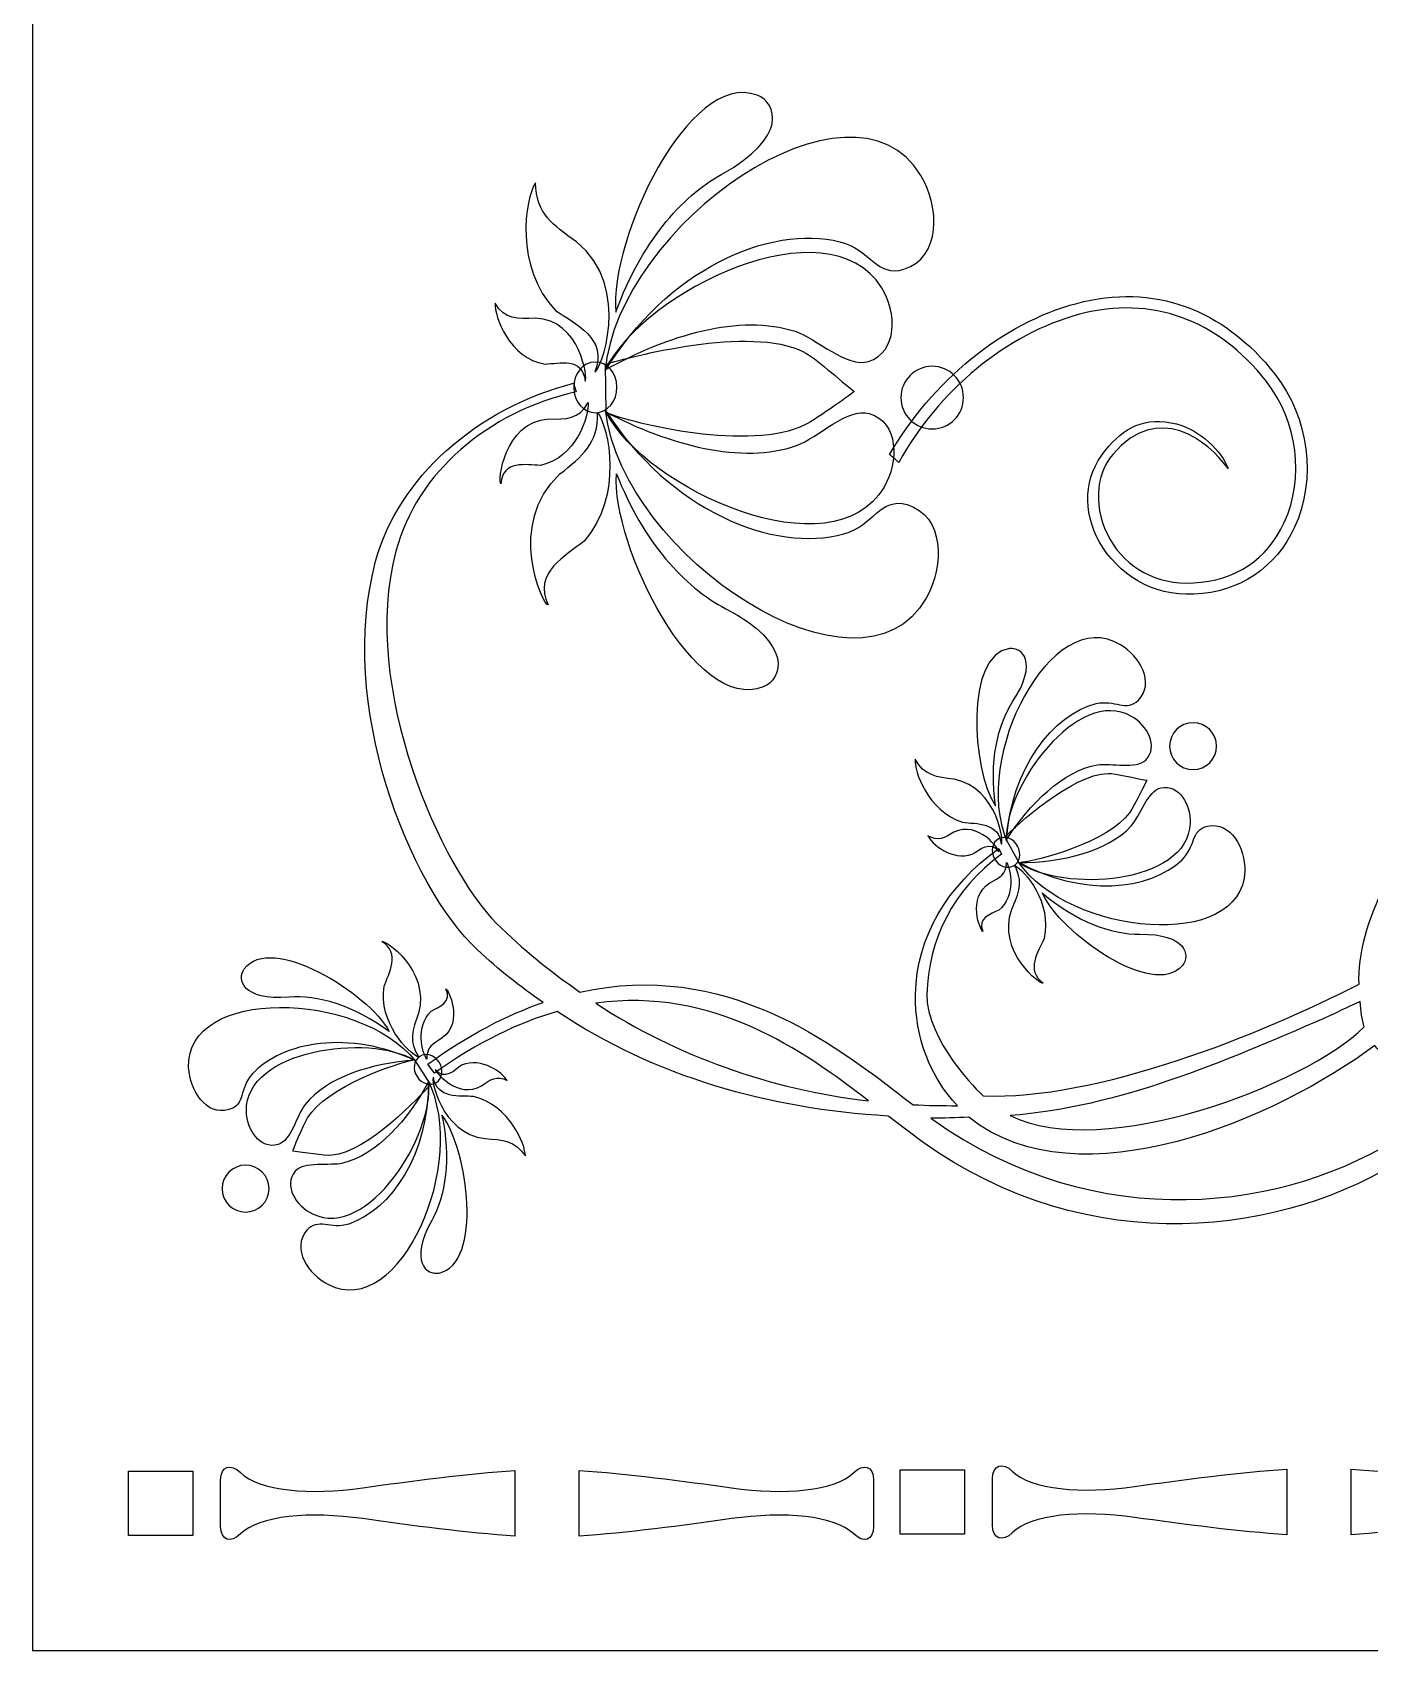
# Model space of a CAD drawing. Header units: millimetres. Extents: x -106 to 106, y -106 to 106.
# Drawn here: x -106.01 to -83.36, y -105.66 to -78.25 of the extents above; entities that cross this region are included whole.
import ezdxf

# ---------------------------------------------------------------- set-up
doc = ezdxf.new("R2010")
doc.units = ezdxf.units.MM
doc.header["$MEASUREMENT"] = 0
doc.layers.add('layer 1', color=7, linetype='Continuous')

msp = doc.modelspace()

# ---------------------------------------------------------------- linework, layer by layer
at = {"layer": 'layer 1', "color": 7}
msp.add_open_spline([(105.6569, -105.6569), (105.6569, -105.6569), (-106.0097, -105.6569), (-106.0097, -105.6569), (-106.0097, -105.6569), (-106.0097, -105.6569), (-106.0097, 106.0097), (-106.0097, 106.0097), (-106.0097, 106.0097), (-106.0097, 106.0097), (105.6569, 106.0097), (105.6569, 106.0097), (105.6569, 106.0097), (105.6569, 106.0097), (105.6569, -105.6569), (105.6569, -105.6569)], degree=3, knots=[0, 0, 0, 0, 0.2, 0.2, 0.2, 0.2, 0.4, 0.4, 0.4, 0.4, 0.6, 0.6, 0.6, 0.6, 1, 1, 1, 1], dxfattribs=at)
at = {"layer": 'layer 1', "color": 250}
for points, knots in [([(-96.3107, -83.9903), (-96.0859, -81.5002), (-92.1253, -78.7514), (-90.9655, -80.6744), (-90.9655, -80.6744), (-90.6387, -81.2143), (-90.6213, -82.067), (-91.2495, -82.2654), (-91.2495, -82.2654), (-91.7055, -82.4104), (-91.8181, -81.9271), (-92.3333, -81.7979), (-92.3333, -81.7979), (-93.5243, -81.4996), (-95.2724, -82.2723), (-96.3107, -83.9903)], [0, 0, 0, 0, 0.2, 0.2, 0.2, 0.2, 0.4, 0.4, 0.4, 0.4, 0.6, 0.6, 0.6, 0.6, 1, 1, 1, 1]), ([(-96.1271, -82.9899), (-96.243, -81.7745), (-94.902, -78.8882), (-93.737, -79.3171), (-93.737, -79.3171), (-93.3986, -79.4418), (-93.2017, -80.0323), (-94.3354, -80.6569), (-94.3354, -80.6569), (-95.0271, -81.0379), (-95.7061, -81.8255), (-96.1271, -82.9899)], [0, 0, 0, 0, 0.25, 0.25, 0.25, 0.25, 0.5, 0.5, 0.5, 0.5, 1, 1, 1, 1]), ([(-96.4869, -84.0021), (-96.2439, -83.4457), (-96.8376, -83.178), (-97.1499, -82.9613), (-97.1499, -82.9613), (-97.8551, -82.2292), (-97.6655, -81.0696), (-97.4877, -80.7988), (-97.4877, -80.7988), (-97.4777, -81.3269), (-97.192, -81.5181), (-96.7961, -81.7993), (-96.7961, -81.7993), (-95.8301, -82.5923), (-96.4065, -84.0341), (-96.4869, -84.0021)], [0, 0, 0, 0, 0.2, 0.2, 0.2, 0.2, 0.4, 0.4, 0.4, 0.4, 0.6, 0.6, 0.6, 0.6, 1, 1, 1, 1]), ([(-96.3071, -83.9659), (-95.6572, -82.633), (-92.5469, -81.1237), (-91.6303, -82.5716), (-91.6303, -82.5716), (-91.3634, -82.9923), (-91.3546, -83.6682), (-91.8507, -83.8257), (-91.8507, -83.8257), (-92.2123, -83.9407), (-92.7328, -83.4357), (-93.0931, -83.3158), (-93.0931, -83.3158), (-94.0221, -83.0109), (-95.2567, -83.3802), (-96.3071, -83.9659)], [0, 0, 0, 0, 0.2, 0.2, 0.2, 0.2, 0.4, 0.4, 0.4, 0.4, 0.6, 0.6, 0.6, 0.6, 1, 1, 1, 1]), ([(-84.9624, -84.0472), (-85.8352, -82.9279), (-87.0296, -82.5), (-88.3238, -82.8421), (-88.3238, -82.8421), (-89.5859, -83.1752), (-90.7768, -84.1661), (-91.4933, -85.4028), (-91.4933, -85.4028), (-91.439, -85.4469), (-91.3877, -85.4914), (-91.3389, -85.5386), (-91.3389, -85.5386), (-90.6652, -84.3221), (-89.5146, -83.354), (-88.2762, -83.0278), (-88.2762, -83.0278), (-87.0603, -82.706), (-85.9368, -83.1111), (-85.1117, -84.1636), (-85.1117, -84.1636), (-84.5846, -84.8375), (-84.4627, -85.798), (-84.8084, -86.5532), (-84.8084, -86.5532), (-85.095, -87.1788), (-85.6407, -87.5422), (-86.3444, -87.5763), (-86.3444, -87.5763), (-86.9841, -87.6073), (-87.4766, -87.3269), (-87.7583, -86.8408), (-87.7583, -86.8408), (-88.0488, -86.3389), (-88.0135, -85.748), (-87.715, -85.3994), (-87.715, -85.3994), (-86.9443, -84.4988), (-86.106, -85.1617), (-85.761, -85.6412), (-85.761, -85.6412), (-85.8631, -85.3508), (-86.2433, -84.9819), (-86.6327, -84.8844), (-86.6327, -84.8844), (-87.1741, -84.7476), (-87.5276, -84.9484), (-87.8358, -85.3271), (-87.8358, -85.3271), (-88.207, -85.7821), (-88.2297, -86.3654), (-87.9417, -86.876), (-87.9417, -86.876), (-87.6246, -87.4337), (-87.0539, -87.8016), (-86.3349, -87.7675), (-86.3349, -87.7675), (-85.5667, -87.7321), (-84.9476, -87.3176), (-84.6337, -86.6341), (-84.6337, -86.6341), (-84.2606, -85.8149), (-84.391, -84.7751), (-84.9624, -84.0472)], [0, 0, 0, 0, 0.0588235, 0.0588235, 0.0588235, 0.0588235, 0.1176471, 0.1176471, 0.1176471, 0.1176471, 0.1764706, 0.1764706, 0.1764706, 0.1764706, 0.2352941, 0.2352941, 0.2352941, 0.2352941, 0.2941176, 0.2941176, 0.2941176, 0.2941177, 0.3529412, 0.3529412, 0.3529412, 0.3529412, 0.4117647, 0.4117647, 0.4117647, 0.4117647, 0.4705882, 0.4705882, 0.4705882, 0.4705882, 0.5294118, 0.5294118, 0.5294118, 0.5294118, 0.5882353, 0.5882353, 0.5882353, 0.5882353, 0.6470588, 0.6470588, 0.6470588, 0.6470588, 0.7058824, 0.7058824, 0.7058824, 0.7058824, 0.7647059, 0.7647059, 0.7647059, 0.7647059, 0.8235294, 0.8235294, 0.8235294, 0.8235294, 0.8823529, 0.8823529, 0.8823529, 0.882353, 1, 1, 1, 1]), ([(-96.6492, -84.1574), (-96.689, -83.7513), (-97.0912, -83.8577), (-97.3265, -83.8718), (-97.3265, -83.8718), (-97.9319, -83.7733), (-98.1869, -83.0629), (-98.1738, -82.8414), (-98.1738, -82.8414), (-98.0062, -83.1236), (-97.7936, -83.1074), (-97.4932, -83.0919), (-97.4932, -83.0919), (-96.727, -83.1143), (-96.5956, -84.1402), (-96.6492, -84.1574)], [0, 0, 0, 0, 0.2, 0.2, 0.2, 0.2, 0.4, 0.4, 0.4, 0.4, 0.6, 0.6, 0.6, 0.6, 1, 1, 1, 1]), ([(-96.2931, -84.6914), (-95.8447, -84.8833), (-93.8385, -85.3581), (-92.9262, -84.9002), (-92.9262, -84.9002), (-92.7319, -84.802), (-92.0913, -84.3445), (-92.0913, -84.3345), (-92.0913, -84.3345), (-92.3366, -84.1443), (-92.7457, -83.765), (-92.9491, -83.662), (-92.9491, -83.662), (-93.8599, -83.2073), (-95.8888, -83.7485), (-96.304, -83.8722), (-96.304, -83.8722), (-96.304, -83.8722), (-96.2931, -84.6914), (-96.2931, -84.6914)], [0, 0, 0, 0, 0.1666667, 0.1666667, 0.1666667, 0.1666667, 0.3333333, 0.3333333, 0.3333333, 0.3333333, 0.5, 0.5, 0.5, 0.5, 0.6666667, 0.6666667, 0.6666667, 0.6666667, 1, 1, 1, 1]), ([(-96.4706, -84.6938), (-96.6722, -84.6966), (-96.8383, -84.5068), (-96.8418, -84.2697), (-96.8418, -84.2697), (-96.844, -84.0327), (-96.6836, -83.8391), (-96.4816, -83.8367), (-96.4816, -83.8367), (-96.2795, -83.8339), (-96.1138, -84.0237), (-96.1104, -84.2601), (-96.1104, -84.2601), (-96.1076, -84.4971), (-96.2688, -84.6914), (-96.4706, -84.6938)], [0, 0, 0, 0, 0.2, 0.2, 0.2, 0.2, 0.4, 0.4, 0.4, 0.4, 0.6, 0.6, 0.6, 0.6, 1, 1, 1, 1]), ([(-90.2415, -84.4382), (-90.2415, -84.731), (-90.4787, -84.9684), (-90.7715, -84.9684), (-90.7715, -84.9684), (-91.0643, -84.9684), (-91.3015, -84.731), (-91.3015, -84.4382), (-91.3015, -84.4382), (-91.3015, -84.145), (-91.0643, -83.9084), (-90.7715, -83.9084), (-90.7715, -83.9084), (-90.4787, -83.9084), (-90.2415, -84.145), (-90.2415, -84.4382)], [0, 0, 0, 0, 0.2, 0.2, 0.2, 0.2, 0.4, 0.4, 0.4, 0.4, 0.6, 0.6, 0.6, 0.6, 1, 1, 1, 1]), ([(-79.6926, -92.9249), (-80.7821, -93.2032), (-81.924, -93.6625), (-83.0121, -94.1296), (-83.0121, -94.1296), (-83.1006, -93.2005), (-82.7472, -92.0656), (-81.7137, -91.0993), (-81.7137, -91.0993), (-81.7137, -91.0993), (-81.8161, -91.0056), (-81.8161, -91.0056), (-81.8161, -91.0056), (-82.9026, -92.0215), (-83.5767, -93.3586), (-83.5435, -94.3697), (-83.5435, -94.3697), (-85.1923, -95.2258), (-88.0323, -96.3493), (-89.9056, -96.2611), (-89.9056, -96.2611), (-89.9672, -96.2215), (-90.8802, -95.3099), (-90.8616, -94.544), (-90.8616, -94.544), (-90.8392, -93.6335), (-90.4263, -92.7709), (-89.5959, -92.1694), (-89.5959, -92.1694), (-89.5959, -92.1694), (-89.6437, -92.0729), (-89.6437, -92.0729), (-89.6437, -92.0729), (-90.5248, -92.7106), (-91.0309, -93.567), (-91.0545, -94.5396), (-91.0545, -94.5396), (-91.0719, -95.2668), (-90.796, -95.9586), (-90.3417, -96.4285), (-90.3417, -96.4285), (-90.5944, -96.4296), (-90.8463, -96.4261), (-91.095, -96.4116), (-91.095, -96.4116), (-91.095, -96.4116), (-91.2447, -96.299), (-91.2447, -96.299), (-91.2447, -96.299), (-92.4558, -95.3657), (-94.2838, -93.9608), (-96.7363, -94.5044), (-96.7363, -94.5044), (-97.2314, -94.1589), (-97.7079, -93.7809), (-98.1485, -93.3428), (-98.1485, -93.3428), (-99.0637, -92.4319), (-100.4791, -89.3513), (-99.8528, -87.0399), (-99.8528, -87.0399), (-99.4891, -85.6994), (-98.3094, -84.6859), (-96.7982, -84.3393), (-96.7982, -84.3393), (-96.7982, -84.3393), (-96.8462, -84.1943), (-96.8462, -84.1943), (-96.8462, -84.1943), (-98.4887, -84.6204), (-99.8138, -85.7973), (-100.1961, -87.2094), (-100.1961, -87.2094), (-100.8511, -89.6262), (-99.6404, -92.6995), (-98.4698, -93.7923), (-98.4698, -93.7923), (-98.1149, -94.1241), (-97.7426, -94.4138), (-97.3616, -94.6815), (-97.3616, -94.6815), (-97.9764, -94.8948), (-98.6265, -95.2289), (-99.3136, -95.724), (-99.3136, -95.724), (-99.3136, -95.724), (-99.2013, -95.88), (-99.2013, -95.88), (-99.2013, -95.88), (-98.4628, -95.3481), (-97.7725, -95.0205), (-97.1244, -94.8352), (-97.1244, -94.8352), (-95.4496, -95.9445), (-93.5481, -96.4843), (-91.5181, -96.6039), (-91.5181, -96.6039), (-91.4906, -96.6252), (-91.4614, -96.6476), (-91.4348, -96.6686), (-91.4348, -96.6686), (-91.4348, -96.6686), (-90.9467, -97.0352), (-90.9467, -97.0352), (-90.9467, -97.0352), (-88.1002, -99.074), (-84.7705, -98.6296), (-82.7336, -97.2857), (-82.7336, -97.2857), (-82.3365, -97.0242), (-82.0101, -96.7327), (-81.582, -96.3493), (-81.582, -96.3493), (-81.1962, -96.3637), (-80.6949, -96.2094), (-80.2643, -96.0189), (-80.2643, -96.0189), (-79.8965, -95.8573), (-79.3053, -95.468), (-78.8441, -95.1655), (-78.8441, -95.1655), (-77.5196, -94.2995), (-75.8737, -93.2273), (-73.8115, -93.7648), (-73.8115, -93.7648), (-73.1171, -94.1895), (-72.5071, -94.8407), (-72.0398, -95.8039), (-72.0398, -95.8039), (-71.9773, -95.7705), (-71.9132, -95.7388), (-71.8476, -95.7057), (-71.8476, -95.7057), (-73.6148, -92.0136), (-76.9945, -92.2344), (-79.6926, -92.9249)], [0, 0, 0, 0, 0.0285714, 0.0285714, 0.0285714, 0.0285714, 0.0571429, 0.0571429, 0.0571429, 0.0571429, 0.0857143, 0.0857143, 0.0857143, 0.0857143, 0.1142857, 0.1142857, 0.1142857, 0.1142857, 0.1428571, 0.1428571, 0.1428571, 0.1428572, 0.1714286, 0.1714286, 0.1714286, 0.1714286, 0.2, 0.2, 0.2, 0.2, 0.2285714, 0.2285714, 0.2285714, 0.2285714, 0.2571429, 0.2571429, 0.2571429, 0.2571429, 0.2857143, 0.2857143, 0.2857143, 0.2857143, 0.3142857, 0.3142857, 0.3142857, 0.3142857, 0.3428571, 0.3428571, 0.3428571, 0.3428572, 0.3714286, 0.3714286, 0.3714286, 0.3714286, 0.4, 0.4, 0.4, 0.4, 0.4285714, 0.4285714, 0.4285714, 0.4285714, 0.4571429, 0.4571429, 0.4571429, 0.4571429, 0.4857143, 0.4857143, 0.4857143, 0.4857143, 0.5142857, 0.5142857, 0.5142857, 0.5142857, 0.5428571, 0.5428571, 0.5428571, 0.5428572, 0.5714286, 0.5714286, 0.5714286, 0.5714286, 0.6, 0.6, 0.6, 0.6, 0.6285714, 0.6285714, 0.6285714, 0.6285714, 0.6571429, 0.6571429, 0.6571429, 0.6571429, 0.6857143, 0.6857143, 0.6857143, 0.6857143, 0.7142857, 0.7142857, 0.7142857, 0.7142857, 0.7428571, 0.7428571, 0.7428571, 0.7428572, 0.7714286, 0.7714286, 0.7714286, 0.7714286, 0.8, 0.8, 0.8, 0.8, 0.8285714, 0.8285714, 0.8285714, 0.8285714, 0.8571429, 0.8571429, 0.8571429, 0.8571429, 0.8857143, 0.8857143, 0.8857143, 0.8857143, 0.9142857, 0.9142857, 0.9142857, 0.9142857, 0.9428571, 0.9428571, 0.9428571, 0.9428572, 1, 1, 1, 1]), ([(-98.0746, -85.8965), (-98.0489, -85.4896), (-97.6433, -85.5802), (-97.4071, -85.5858), (-97.4071, -85.5858), (-96.8054, -85.4635), (-96.5761, -84.7445), (-96.5966, -84.523), (-96.5966, -84.523), (-96.7546, -84.811), (-96.9675, -84.8034), (-97.2683, -84.7996), (-97.2683, -84.7996), (-98.0326, -84.8502), (-98.1299, -85.8817), (-98.0746, -85.8965)], [0, 0, 0, 0, 0.2, 0.2, 0.2, 0.2, 0.4, 0.4, 0.4, 0.4, 0.6, 0.6, 0.6, 0.6, 1, 1, 1, 1]), ([(-96.3019, -84.657), (-96.0136, -87.1405), (-91.9838, -89.7874), (-90.8738, -87.8344), (-90.8738, -87.8344), (-90.5615, -87.2859), (-90.5657, -86.4329), (-91.1977, -86.251), (-91.1977, -86.251), (-91.6581, -86.1184), (-91.7583, -86.6045), (-92.2691, -86.7468), (-92.2691, -86.7468), (-93.4528, -87.0754), (-95.2195, -86.3482), (-96.3019, -84.657)], [0, 0, 0, 0, 0.2, 0.2, 0.2, 0.2, 0.4, 0.4, 0.4, 0.4, 0.6, 0.6, 0.6, 0.6, 1, 1, 1, 1]), ([(-96.2979, -84.6811), (-95.6137, -85.9971), (-92.4654, -87.4262), (-91.5873, -85.9554), (-91.5873, -85.9554), (-91.3312, -85.5275), (-91.3391, -84.8513), (-91.8393, -84.7066), (-91.8393, -84.7066), (-92.2036, -84.6018), (-92.7109, -85.1207), (-93.0678, -85.2492), (-93.0678, -85.2492), (-93.9891, -85.5772), (-95.2327, -85.2395), (-96.2979, -84.6811)], [0, 0, 0, 0, 0.2, 0.2, 0.2, 0.2, 0.4, 0.4, 0.4, 0.4, 0.6, 0.6, 0.6, 0.6, 1, 1, 1, 1]), ([(-97.2727, -87.9495), (-97.544, -87.4075), (-96.9653, -87.1051), (-96.665, -86.8691), (-96.665, -86.8691), (-95.9977, -86.0967), (-96.2464, -84.9501), (-96.4382, -84.6907), (-96.4382, -84.6907), (-96.4216, -85.2178), (-96.6957, -85.427), (-97.0767, -85.7318), (-97.0767, -85.7318), (-98.001, -86.5817), (-97.3523, -87.9856), (-97.2727, -87.9495)], [0, 0, 0, 0, 0.2, 0.2, 0.2, 0.2, 0.4, 0.4, 0.4, 0.4, 0.6, 0.6, 0.6, 0.6, 1, 1, 1, 1]), ([(-96.1178, -85.7277), (-96.2022, -86.9459), (-94.7868, -89.7957), (-93.634, -89.3368), (-93.634, -89.3368), (-93.2992, -89.2031), (-93.1173, -88.6078), (-94.2667, -88.0132), (-94.2667, -88.0132), (-94.9682, -87.6504), (-95.6663, -86.8801), (-96.1178, -85.7277)], [0, 0, 0, 0, 0.25, 0.25, 0.25, 0.25, 0.5, 0.5, 0.5, 0.5, 1, 1, 1, 1]), ([(-89.5104, -91.9434), (-90.1042, -90.5371), (-88.7589, -87.9198), (-87.5819, -88.6226), (-87.5819, -88.6226), (-87.2511, -88.8207), (-86.9969, -89.2755), (-87.2787, -89.5618), (-87.2787, -89.5618), (-87.483, -89.7702), (-87.6811, -89.5428), (-87.997, -89.6207), (-87.997, -89.6207), (-88.7239, -89.8019), (-89.4441, -90.7193), (-89.5104, -91.9434)], [0, 0, 0, 0, 0.2, 0.2, 0.2, 0.2, 0.4, 0.4, 0.4, 0.4, 0.6, 0.6, 0.6, 0.6, 1, 1, 1, 1]), ([(-89.6992, -91.3511), (-90.1099, -90.73), (-90.2149, -88.7901), (-89.465, -88.687), (-89.465, -88.687), (-89.247, -88.6571), (-88.9718, -88.9196), (-89.4031, -89.58), (-89.4031, -89.58), (-89.6658, -89.9838), (-89.806, -90.6028), (-89.6992, -91.3511)], [0, 0, 0, 0, 0.25, 0.25, 0.25, 0.25, 0.5, 0.5, 0.5, 0.5, 1, 1, 1, 1]), ([(-89.5158, -91.9292), (-89.5478, -91.0246), (-88.3057, -89.3185), (-87.3963, -89.8356), (-87.3963, -89.8356), (-87.1311, -89.9862), (-86.9323, -90.3476), (-87.1545, -90.5753), (-87.1545, -90.5753), (-87.3166, -90.74), (-87.7422, -90.6184), (-87.9712, -90.6566), (-87.9712, -90.6566), (-88.5582, -90.7596), (-89.118, -91.3126), (-89.5158, -91.9292)], [0, 0, 0, 0, 0.2, 0.2, 0.2, 0.2, 0.4, 0.4, 0.4, 0.4, 0.6, 0.6, 0.6, 0.6, 1, 1, 1, 1]), ([(-85.9558, -90.3407), (-85.9558, -90.5608), (-86.1337, -90.7386), (-86.3535, -90.7386), (-86.3535, -90.7386), (-86.5731, -90.7386), (-86.7511, -90.5608), (-86.7511, -90.3407), (-86.7511, -90.3407), (-86.7511, -90.1209), (-86.5731, -89.9435), (-86.3535, -89.9435), (-86.3535, -89.9435), (-86.1337, -89.9435), (-85.9558, -90.1209), (-85.9558, -90.3407)], [0, 0, 0, 0, 0.2, 0.2, 0.2, 0.2, 0.4, 0.4, 0.4, 0.4, 0.6, 0.6, 0.6, 0.6, 1, 1, 1, 1]), ([(-89.6024, -92.0005), (-89.6313, -91.6302), (-90.0279, -91.6567), (-90.2577, -91.6295), (-90.2577, -91.6295), (-90.8478, -91.4379), (-91.079, -90.7582), (-91.0604, -90.5619), (-91.0604, -90.5619), (-90.904, -90.8426), (-90.6952, -90.8647), (-90.4015, -90.9019), (-90.4015, -90.9019), (-89.6527, -91.0531), (-89.5499, -91.9947), (-89.6024, -92.0005)], [0, 0, 0, 0, 0.2, 0.2, 0.2, 0.2, 0.4, 0.4, 0.4, 0.4, 0.6, 0.6, 0.6, 0.6, 1, 1, 1, 1]), ([(-89.3003, -92.3161), (-89.0035, -92.2903), (-87.7858, -91.9716), (-87.4262, -91.4621), (-87.4262, -91.4621), (-87.3497, -91.3542), (-87.1354, -90.9239), (-87.1388, -90.9184), (-87.1388, -90.9184), (-87.3247, -90.8867), (-87.6549, -90.7989), (-87.7936, -90.8023), (-87.7936, -90.8023), (-88.4152, -90.8182), (-89.353, -91.6925), (-89.5411, -91.8775), (-89.5411, -91.8775), (-89.5411, -91.8775), (-89.3003, -92.3161), (-89.3003, -92.3161)], [0, 0, 0, 0, 0.1666667, 0.1666667, 0.1666667, 0.1666667, 0.3333333, 0.3333333, 0.3333333, 0.3333333, 0.5, 0.5, 0.5, 0.5, 0.6666667, 0.6666667, 0.6666667, 0.6666667, 1, 1, 1, 1]), ([(-89.3056, -92.313), (-88.5592, -92.8246), (-86.4536, -92.6909), (-86.4016, -91.6478), (-86.4016, -91.6478), (-86.3864, -91.3429), (-86.5852, -90.9805), (-86.8963, -91.0466), (-86.8963, -91.0466), (-87.1223, -91.0941), (-87.2467, -91.52), (-87.4025, -91.6922), (-87.4025, -91.6922), (-87.8048, -92.1325), (-88.5714, -92.3079), (-89.3056, -92.313)], [0, 0, 0, 0, 0.2, 0.2, 0.2, 0.2, 0.4, 0.4, 0.4, 0.4, 0.6, 0.6, 0.6, 0.6, 1, 1, 1, 1]), ([(-89.6449, -92.1308), (-89.7826, -91.9234), (-89.9696, -92.096), (-90.092, -92.1711), (-90.092, -92.1711), (-90.4465, -92.2917), (-90.7875, -91.9826), (-90.8445, -91.8582), (-90.8445, -91.8582), (-90.6728, -91.9623), (-90.5627, -91.8931), (-90.4049, -91.799), (-90.4049, -91.799), (-89.9869, -91.5909), (-89.6213, -92.106), (-89.6449, -92.1308)], [0, 0, 0, 0, 0.2, 0.2, 0.2, 0.2, 0.4, 0.4, 0.4, 0.4, 0.6, 0.6, 0.6, 0.6, 1, 1, 1, 1]), ([(-89.3146, -92.2999), (-88.4469, -93.5557), (-85.5162, -93.825), (-85.4778, -92.4546), (-85.4778, -92.4546), (-85.4674, -92.0687), (-85.7139, -91.6112), (-86.1072, -91.6946), (-86.1072, -91.6946), (-86.3938, -91.7549), (-86.3072, -92.0453), (-86.5423, -92.2686), (-86.5423, -92.2686), (-87.0856, -92.7853), (-88.2459, -92.9007), (-89.3146, -92.2999)], [0, 0, 0, 0, 0.2, 0.2, 0.2, 0.2, 0.4, 0.4, 0.4, 0.4, 0.6, 0.6, 0.6, 0.6, 1, 1, 1, 1]), ([(-89.395, -92.3685), (-89.5032, -92.427), (-89.6469, -92.3729), (-89.7171, -92.2462), (-89.7171, -92.2462), (-89.7862, -92.1198), (-89.755, -91.9682), (-89.6477, -91.9096), (-89.6477, -91.9096), (-89.539, -91.8496), (-89.395, -91.9048), (-89.3254, -92.0319), (-89.3254, -92.0319), (-89.2557, -92.158), (-89.2872, -92.3092), (-89.395, -92.3685)], [0, 0, 0, 0, 0.2, 0.2, 0.2, 0.2, 0.4, 0.4, 0.4, 0.4, 0.6, 0.6, 0.6, 0.6, 1, 1, 1, 1]), ([(-89.9142, -93.4767), (-90.0172, -93.2501), (-89.7728, -93.1819), (-89.6437, -93.1181), (-89.6437, -93.1181), (-89.3544, -92.8797), (-89.4374, -92.4256), (-89.5118, -92.313), (-89.5118, -92.313), (-89.5146, -92.5125), (-89.6317, -92.5693), (-89.7946, -92.6534), (-89.7946, -92.6534), (-90.1913, -92.9007), (-89.9481, -93.484), (-89.9142, -93.4767)], [0, 0, 0, 0, 0.2, 0.2, 0.2, 0.2, 0.4, 0.4, 0.4, 0.4, 0.6, 0.6, 0.6, 0.6, 1, 1, 1, 1]), ([(-88.8934, -94.3525), (-89.1952, -94.1382), (-88.9699, -93.8092), (-88.8758, -93.596), (-88.8758, -93.596), (-88.7377, -92.9886), (-89.2009, -92.4429), (-89.3786, -92.3578), (-89.3786, -92.3578), (-89.2179, -92.6372), (-89.3066, -92.8287), (-89.4241, -93.1019), (-89.4241, -93.1019), (-89.6779, -93.8247), (-88.9256, -94.3956), (-88.8934, -94.3525)], [0, 0, 0, 0, 0.2, 0.2, 0.2, 0.2, 0.4, 0.4, 0.4, 0.4, 0.6, 0.6, 0.6, 0.6, 1, 1, 1, 1]), ([(-88.9087, -92.8232), (-88.6045, -93.5043), (-87.0239, -94.6347), (-86.5347, -94.0559), (-86.5347, -94.0559), (-86.3921, -93.8888), (-86.4658, -93.5153), (-87.2554, -93.5247), (-87.2554, -93.5247), (-87.7372, -93.5295), (-88.3346, -93.3155), (-88.9087, -92.8232)], [0, 0, 0, 0, 0.25, 0.25, 0.25, 0.25, 0.5, 0.5, 0.5, 0.5, 1, 1, 1, 1]), ([(-99.9666, -95.1742), (-100.3168, -94.5175), (-101.973, -93.4999), (-102.4208, -94.1114), (-102.4208, -94.1114), (-102.551, -94.2888), (-102.4524, -94.655), (-101.6649, -94.5909), (-101.6649, -94.5909), (-101.1838, -94.5513), (-100.574, -94.7239), (-99.9666, -95.1742)], [0, 0, 0, 0, 0.25, 0.25, 0.25, 0.25, 0.5, 0.5, 0.5, 0.5, 1, 1, 1, 1]), ([(-100.0888, -93.65), (-99.7728, -93.843), (-99.974, -94.1871), (-100.0534, -94.4055), (-100.0534, -94.4055), (-100.1485, -95.0229), (-99.6483, -95.5356), (-99.4647, -95.6069), (-99.4647, -95.6069), (-99.6445, -95.3395), (-99.5697, -95.1418), (-99.4719, -94.8617), (-99.4719, -94.8617), (-99.2694, -94.122), (-100.0591, -93.6056), (-100.0888, -93.65)], [0, 0, 0, 0, 0.2, 0.2, 0.2, 0.2, 0.4, 0.4, 0.4, 0.4, 0.6, 0.6, 0.6, 0.6, 1, 1, 1, 1]), ([(-99.5245, -95.6682), (-100.4782, -94.4765), (-103.4207, -94.4128), (-103.363, -95.7815), (-103.363, -95.7815), (-103.347, -96.1674), (-103.0686, -96.607), (-102.6821, -96.496), (-102.6821, -96.496), (-102.4006, -96.4164), (-102.5069, -96.1322), (-102.2883, -95.8938), (-102.2883, -95.8938), (-101.7822, -95.3395), (-100.6324, -95.1432), (-99.5245, -95.6682)], [0, 0, 0, 0, 0.2, 0.2, 0.2, 0.2, 0.4, 0.4, 0.4, 0.4, 0.6, 0.6, 0.6, 0.6, 1, 1, 1, 1]), ([(-99.0089, -94.4527), (-98.8904, -94.6719), (-99.13, -94.7566), (-99.2537, -94.8297), (-99.2537, -94.8297), (-99.5257, -95.0877), (-99.4109, -95.5345), (-99.3282, -95.6417), (-99.3282, -95.6417), (-99.3401, -95.4418), (-99.2273, -95.3774), (-99.0704, -95.282), (-99.0704, -95.282), (-98.6916, -95.0074), (-98.9758, -94.4428), (-99.0089, -94.4527)], [0, 0, 0, 0, 0.2, 0.2, 0.2, 0.2, 0.4, 0.4, 0.4, 0.4, 0.6, 0.6, 0.6, 0.6, 1, 1, 1, 1]), ([(-96.4669, -94.695), (-96.4669, -94.695), (-96.4669, -94.695), (-96.4669, -94.695), (-96.4669, -94.695), (-94.4872, -94.4138), (-92.9607, -95.4884), (-91.8478, -96.3493), (-91.8478, -96.3493), (-93.5224, -96.1477), (-95.0863, -95.5948), (-96.4669, -94.695)], [0, 0, 0, 0, 0.25, 0.25, 0.25, 0.25, 0.5, 0.5, 0.5, 0.5, 1, 1, 1, 1]), ([(-84.1373, -94.9509), (-84.1373, -94.9509), (-84.1373, -94.9509), (-84.1373, -94.9509), (-84.1373, -94.9509), (-83.8667, -94.8334), (-83.8, -94.7824), (-83.5258, -94.666), (-83.5258, -94.666), (-83.5125, -94.8248), (-83.4946, -94.9744), (-83.455, -95.0949), (-83.455, -95.0949), (-84.4621, -96.084), (-87.8662, -97.3759), (-89.4527, -96.597), (-89.4527, -96.597), (-87.6103, -96.454), (-85.845, -95.6923), (-84.1373, -94.9509)], [0, 0, 0, 0, 0.1666667, 0.1666667, 0.1666667, 0.1666667, 0.3333333, 0.3333333, 0.3333333, 0.3333333, 0.5, 0.5, 0.5, 0.5, 0.6666667, 0.6666667, 0.6666667, 0.6666667, 1, 1, 1, 1]), ([(-99.5346, -95.6579), (-100.3151, -95.1976), (-102.4064, -95.4773), (-102.3846, -96.5236), (-102.3846, -96.5236), (-102.3789, -96.8275), (-102.1558, -97.1758), (-101.8495, -97.0879), (-101.8495, -97.0879), (-101.6275, -97.0249), (-101.5331, -96.5915), (-101.3898, -96.4096), (-101.3898, -96.4096), (-101.0196, -95.9414), (-100.2665, -95.713), (-99.5346, -95.6579)], [0, 0, 0, 0, 0.2, 0.2, 0.2, 0.2, 0.4, 0.4, 0.4, 0.4, 0.6, 0.6, 0.6, 0.6, 1, 1, 1, 1]), ([(-99.4493, -95.5945), (-99.3458, -95.5283), (-99.1984, -95.5717), (-99.1196, -95.6937), (-99.1196, -95.6937), (-99.0415, -95.815), (-99.0626, -95.9679), (-99.1656, -96.0351), (-99.1656, -96.0351), (-99.2695, -96.1012), (-99.4171, -96.0568), (-99.4955, -95.9359), (-99.4955, -95.9359), (-99.5734, -95.8139), (-99.5531, -95.6609), (-99.4493, -95.5945)], [0, 0, 0, 0, 0.2, 0.2, 0.2, 0.2, 0.4, 0.4, 0.4, 0.4, 0.6, 0.6, 0.6, 0.6, 1, 1, 1, 1]), ([(-99.183, -95.815), (-99.031, -96.012), (-98.8577, -95.827), (-98.74, -95.7426), (-98.74, -95.7426), (-98.3955, -95.599), (-98.0334, -95.8825), (-97.9683, -96.0024), (-97.9683, -96.0024), (-98.1464, -95.9097), (-98.251, -95.9875), (-98.4013, -96.0929), (-98.4013, -96.0929), (-98.8048, -96.3286), (-99.2056, -95.8408), (-99.183, -95.815)], [0, 0, 0, 0, 0.2, 0.2, 0.2, 0.2, 0.4, 0.4, 0.4, 0.4, 0.6, 0.6, 0.6, 0.6, 1, 1, 1, 1]), ([(-82.768, -96.9071), (-82.768, -96.9071), (-82.768, -96.9071), (-82.768, -96.9071), (-82.768, -96.9071), (-84.7486, -98.2155), (-87.9899, -98.6468), (-90.7624, -96.6621), (-90.7624, -96.6621), (-90.7624, -96.6621), (-90.7924, -96.6397), (-90.7924, -96.6397), (-90.7924, -96.6397), (-90.5803, -96.6421), (-90.3646, -96.6308), (-90.1505, -96.6252), (-90.1505, -96.6252), (-88.2762, -98.1128), (-84.9093, -96.6308), (-83.2738, -95.4081), (-83.2738, -95.4081), (-83.1368, -95.6368), (-82.4256, -96.2042), (-81.9705, -96.3145), (-81.9705, -96.3145), (-82.268, -96.5736), (-82.489, -96.7234), (-82.768, -96.9071)], [0, 0, 0, 0, 0.125, 0.125, 0.125, 0.125, 0.25, 0.25, 0.25, 0.25, 0.375, 0.375, 0.375, 0.375, 0.5, 0.5, 0.5, 0.5, 0.625, 0.625, 0.625, 0.625, 0.75, 0.75, 0.75, 0.75, 1, 1, 1, 1]), ([(-99.5403, -95.6534), (-99.8349, -95.6995), (-101.0267, -96.1043), (-101.3502, -96.6369), (-101.3502, -96.6369), (-101.4184, -96.7496), (-101.602, -97.1944), (-101.5988, -97.1985), (-101.5988, -97.1985), (-101.4105, -97.2178), (-101.0753, -97.2819), (-100.9375, -97.2695), (-100.9375, -97.2695), (-100.3192, -97.2092), (-99.4438, -96.2721), (-99.2695, -96.074), (-99.2695, -96.074), (-99.2695, -96.074), (-99.5403, -95.6534), (-99.5403, -95.6534)], [0, 0, 0, 0, 0.1666667, 0.1666667, 0.1666667, 0.1666667, 0.3333333, 0.3333333, 0.3333333, 0.3333333, 0.5, 0.5, 0.5, 0.5, 0.6666667, 0.6666667, 0.6666667, 0.6666667, 1, 1, 1, 1]), ([(-99.2985, -96.0251), (-99.203, -96.9249), (-100.323, -98.7137), (-101.2665, -98.2606), (-101.2665, -98.2606), (-101.541, -98.129), (-101.7646, -97.7818), (-101.5583, -97.5395), (-101.5583, -97.5395), (-101.4093, -97.3642), (-100.9757, -97.4562), (-100.7507, -97.4025), (-100.7507, -97.4025), (-100.1713, -97.2591), (-99.6524, -96.6679), (-99.2985, -96.0251)], [0, 0, 0, 0, 0.2, 0.2, 0.2, 0.2, 0.4, 0.4, 0.4, 0.4, 0.6, 0.6, 0.6, 0.6, 1, 1, 1, 1]), ([(-99.3045, -96.0106), (-98.6141, -97.3718), (-99.7728, -100.0769), (-100.9959, -99.4578), (-100.9959, -99.4578), (-101.3402, -99.2841), (-101.6253, -98.8487), (-101.3646, -98.5421), (-101.3646, -98.5421), (-101.1753, -98.3199), (-100.9607, -98.5335), (-100.6522, -98.4325), (-100.6522, -98.4325), (-99.9389, -98.2021), (-99.2852, -97.2361), (-99.3045, -96.0106)], [0, 0, 0, 0, 0.2, 0.2, 0.2, 0.2, 0.4, 0.4, 0.4, 0.4, 0.6, 0.6, 0.6, 0.6, 1, 1, 1, 1]), ([(-99.2171, -95.9473), (-99.1625, -96.3145), (-98.7684, -96.2611), (-98.5369, -96.2721), (-98.5369, -96.2721), (-97.9349, -96.4216), (-97.6576, -97.0831), (-97.6613, -97.2805), (-97.6613, -97.2805), (-97.8382, -97.0104), (-98.0474, -97.0031), (-98.3436, -96.987), (-98.3436, -96.987), (-99.1002, -96.8891), (-99.2687, -95.9565), (-99.2171, -95.9473)], [0, 0, 0, 0, 0.2, 0.2, 0.2, 0.2, 0.4, 0.4, 0.4, 0.4, 0.6, 0.6, 0.6, 0.6, 1, 1, 1, 1]), ([(-99.075, -96.5884), (-98.6215, -97.1795), (-98.3805, -99.1071), (-99.1226, -99.2624), (-99.1226, -99.2624), (-99.3381, -99.3069), (-99.6312, -99.0657), (-99.2471, -98.3746), (-99.2471, -98.3746), (-99.0123, -97.9533), (-98.9162, -97.3266), (-99.075, -96.5884)], [0, 0, 0, 0, 0.25, 0.25, 0.25, 0.25, 0.5, 0.5, 0.5, 0.5, 1, 1, 1, 1]), ([(-102.002, -97.8334), (-102.002, -98.0525), (-102.1803, -98.231), (-102.3996, -98.231), (-102.3996, -98.231), (-102.6192, -98.231), (-102.7971, -98.0525), (-102.7971, -97.8334), (-102.7971, -97.8334), (-102.7971, -97.6147), (-102.6192, -97.4362), (-102.3996, -97.4362), (-102.3996, -97.4362), (-102.1803, -97.4362), (-102.002, -97.6147), (-102.002, -97.8334)], [0, 0, 0, 0, 0.2, 0.2, 0.2, 0.2, 0.4, 0.4, 0.4, 0.4, 0.6, 0.6, 0.6, 0.6, 1, 1, 1, 1])]:
    msp.add_open_spline(points, degree=3, knots=knots, dxfattribs=at)
at = {"layer": 'layer 1'}
for points, knots in [([(-97.8384, -102.6062), (-98.6158, -102.6548), (-99.6158, -102.7857), (-100.4143, -102.9001), (-100.4143, -102.9001), (-101.3088, -103.0283), (-102.1729, -102.9529), (-102.4857, -102.6404), (-102.4857, -102.6404), (-102.6476, -102.4781), (-102.8221, -102.5322), (-102.8221, -102.7675), (-102.8221, -102.7675), (-102.8221, -102.9535), (-102.8221, -103.369), (-102.8221, -103.555), (-102.8221, -103.555), (-102.8221, -103.79), (-102.6476, -103.8438), (-102.4857, -103.6815), (-102.4857, -103.6815), (-102.1729, -103.369), (-101.3088, -103.2942), (-100.4143, -103.422), (-100.4143, -103.422), (-99.6158, -103.5365), (-98.6158, -103.6674), (-97.8384, -103.7159), (-97.8384, -103.7159), (-97.8384, -103.7159), (-97.8384, -102.6062), (-97.8384, -102.6062)], [0, 0, 0, 0, 0.1111111, 0.1111111, 0.1111111, 0.1111111, 0.2222222, 0.2222222, 0.2222222, 0.2222222, 0.3333333, 0.3333333, 0.3333333, 0.3333333, 0.4444444, 0.4444444, 0.4444444, 0.4444445, 0.5555556, 0.5555556, 0.5555556, 0.5555556, 0.6666667, 0.6666667, 0.6666667, 0.6666667, 0.7777778, 0.7777778, 0.7777778, 0.7777778, 1, 1, 1, 1]), ([(-92.0999, -102.6404), (-92.4122, -102.9529), (-93.2766, -103.0283), (-94.1711, -102.9001), (-94.1711, -102.9001), (-94.9702, -102.7857), (-95.9705, -102.6548), (-96.7474, -102.6062), (-96.7474, -102.6062), (-96.7474, -102.6062), (-96.7474, -103.7159), (-96.7474, -103.7159), (-96.7474, -103.7159), (-95.9705, -103.6677), (-94.9702, -103.5365), (-94.1711, -103.422), (-94.1711, -103.422), (-93.2766, -103.2942), (-92.4122, -103.369), (-92.0999, -103.6815), (-92.0999, -103.6815), (-91.9373, -103.8438), (-91.7633, -103.79), (-91.7633, -103.555), (-91.7633, -103.555), (-91.7633, -103.4055), (-91.7633, -102.9163), (-91.7633, -102.7675), (-91.7633, -102.7675), (-91.7633, -102.5322), (-91.9373, -102.4781), (-92.0999, -102.6404)], [0, 0, 0, 0, 0.1111111, 0.1111111, 0.1111111, 0.1111111, 0.2222222, 0.2222222, 0.2222222, 0.2222222, 0.3333333, 0.3333333, 0.3333333, 0.3333333, 0.4444444, 0.4444444, 0.4444444, 0.4444445, 0.5555556, 0.5555556, 0.5555556, 0.5555556, 0.6666667, 0.6666667, 0.6666667, 0.6666667, 0.7777778, 0.7777778, 0.7777778, 0.7777778, 1, 1, 1, 1]), ([(-84.7671, -102.5849), (-85.5443, -102.6335), (-86.5442, -102.7637), (-87.3429, -102.8784), (-87.3429, -102.8784), (-88.2375, -103.0066), (-89.1013, -102.9315), (-89.4143, -102.6193), (-89.4143, -102.6193), (-89.5762, -102.4564), (-89.7507, -102.5105), (-89.7507, -102.7458), (-89.7507, -102.7458), (-89.7507, -102.9318), (-89.7507, -103.3476), (-89.7507, -103.5333), (-89.7507, -103.5333), (-89.7507, -103.7687), (-89.5762, -103.8224), (-89.4143, -103.6601), (-89.4143, -103.6601), (-89.1013, -103.3476), (-88.2375, -103.2729), (-87.3429, -103.4007), (-87.3429, -103.4007), (-86.5442, -103.5147), (-85.5443, -103.6456), (-84.7671, -103.6946), (-84.7671, -103.6946), (-84.7671, -103.6946), (-84.7671, -102.5849), (-84.7671, -102.5849)], [0, 0, 0, 0, 0.1111111, 0.1111111, 0.1111111, 0.1111111, 0.2222222, 0.2222222, 0.2222222, 0.2222222, 0.3333333, 0.3333333, 0.3333333, 0.3333333, 0.4444444, 0.4444444, 0.4444444, 0.4444445, 0.5555556, 0.5555556, 0.5555556, 0.5555556, 0.6666667, 0.6666667, 0.6666667, 0.6666667, 0.7777778, 0.7777778, 0.7777778, 0.7777778, 1, 1, 1, 1]), ([(-79.0284, -102.6193), (-79.3408, -102.9315), (-80.2052, -103.0066), (-81.0998, -102.8784), (-81.0998, -102.8784), (-81.8988, -102.7637), (-82.8991, -102.6335), (-83.676, -102.5849), (-83.676, -102.5849), (-83.676, -102.5849), (-83.676, -103.6946), (-83.676, -103.6946), (-83.676, -103.6946), (-82.8991, -103.646), (-81.8988, -103.5147), (-81.0998, -103.4007), (-81.0998, -103.4007), (-80.2052, -103.2729), (-79.3408, -103.3476), (-79.0284, -103.6601), (-79.0284, -103.6601), (-78.8659, -103.8224), (-78.692, -103.7687), (-78.692, -103.5333), (-78.692, -103.5333), (-78.692, -103.3842), (-78.692, -102.8946), (-78.692, -102.7458), (-78.692, -102.7458), (-78.692, -102.5105), (-78.8659, -102.4564), (-79.0284, -102.6193)], [0, 0, 0, 0, 0.1111111, 0.1111111, 0.1111111, 0.1111111, 0.2222222, 0.2222222, 0.2222222, 0.2222222, 0.3333333, 0.3333333, 0.3333333, 0.3333333, 0.4444444, 0.4444444, 0.4444444, 0.4444445, 0.5555556, 0.5555556, 0.5555556, 0.5555556, 0.6666667, 0.6666667, 0.6666667, 0.6666667, 0.7777778, 0.7777778, 0.7777778, 0.7777778, 1, 1, 1, 1]), ([(-104.3832, -102.6166), (-104.3832, -102.6166), (-104.3832, -103.7056), (-104.3832, -103.7056), (-104.3832, -103.7056), (-104.3832, -103.7056), (-103.2941, -103.7056), (-103.2941, -103.7056), (-103.2941, -103.7056), (-103.2941, -103.7056), (-103.2941, -102.6166), (-103.2941, -102.6166), (-103.2941, -102.6166), (-103.2941, -102.6166), (-104.3832, -102.6166), (-104.3832, -102.6166)], [0, 0, 0, 0, 0.2, 0.2, 0.2, 0.2, 0.4, 0.4, 0.4, 0.4, 0.6, 0.6, 0.6, 0.6, 1, 1, 1, 1]), ([(-91.3119, -102.5952), (-91.3119, -102.5952), (-91.3119, -103.6842), (-91.3119, -103.6842), (-91.3119, -103.6842), (-91.3119, -103.6842), (-90.2227, -103.6842), (-90.2227, -103.6842), (-90.2227, -103.6842), (-90.2227, -103.6842), (-90.2227, -102.5952), (-90.2227, -102.5952), (-90.2227, -102.5952), (-90.2227, -102.5952), (-91.3119, -102.5952), (-91.3119, -102.5952)], [0, 0, 0, 0, 0.2, 0.2, 0.2, 0.2, 0.4, 0.4, 0.4, 0.4, 0.6, 0.6, 0.6, 0.6, 1, 1, 1, 1])]:
    msp.add_open_spline(points, degree=3, knots=knots, dxfattribs=at)

doc.saveas('drawing.dxf')
